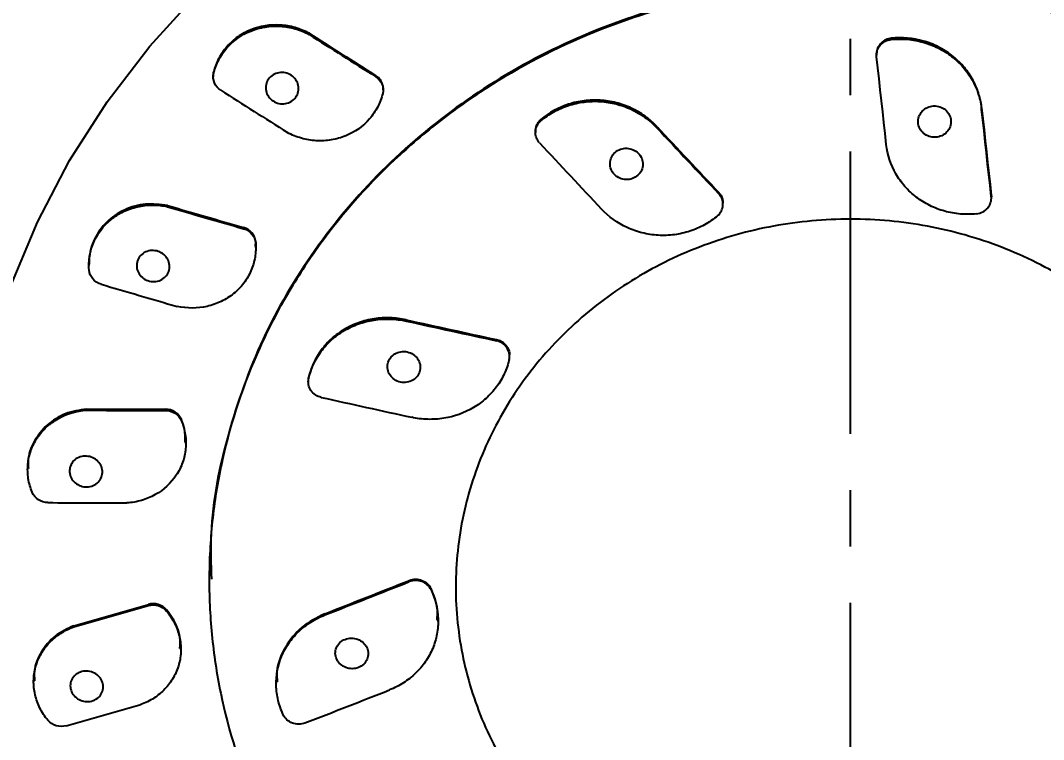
# Model space of a CAD drawing. Header units: millimetres. Extents: x 789 to 1209, y -1278 to -684.
# Drawn here: x 917.86 to 940.89, y -774.51 to -758.32 of the extents above; entities that cross this region are included whole.
import ezdxf

# ---------------------------------------------------------------- set-up
doc = ezdxf.new("R2010")
doc.units = ezdxf.units.MM
doc.header["$LTSCALE"] = 0.1
doc.linetypes.add('CENTERX2', pattern=[101.6, 63.5, -12.7, 12.7, -12.7])
doc.layers.get('0').update_dxf_attribs({"lineweight": 13})
doc.layers.add('CENTER', color=1, linetype='CENTERX2')
doc.layers.add('DIM', color=3, linetype='Continuous', lineweight=9)
doc.styles.get("Standard").update_dxf_attribs({"font": 'arial.ttf'})
doc.dimstyles.new('ISO-25', dxfattribs={"dimtxt": 2.5, "dimasz": 2.5, "dimexe": 1.25, "dimexo": 0.625, "dimtad": 1, "dimlfac": 1.333333, "dimtxsty": 'Standard', "dimcen": 2.5, "dimadec": 0, "dimazin": 0, "dimtfac": 1, "dimtmove": 0, "dimatfit": 3, "dimfxl": 0, "dimarcsym": 0})

# ---------------------------------------------------------------- blocks, each defined once
blk = doc.blocks.new('*D17')
at = {"layer": 'Defpoints', "color": 0}
for p in [(900.052, -721.185), (973.025, -768.853), (900.052, -770.21)]:
    blk.add_point(p, dxfattribs=at)
at = {"layer": 'DIM', "color": 0, "linetype": 'ByBlock', "lineweight": -2}
for p, q in [((900.052, -769.585), (900.052, -719.935)), ((973.025, -768.228), (973.025, -719.935)), ((969.025, -721.185), (904.052, -721.185))]:
    blk.add_line(p, q, dxfattribs=at)
at = {"layer": 'DIM', "color": 0}
for points in [[(904.052, -720.519), (904.052, -721.852), (900.052, -721.185)], [(969.025, -720.519), (969.025, -721.852), (973.025, -721.185)]]:
    blk.add_solid(points, dxfattribs=at)
at = {"layer": 'DIM', "color": 0, "insert": (924.73, -718.518), "char_height": 4, "attachment_point": 5}
blk.add_mtext('97', dxfattribs=at)
blk = doc.blocks.new('*D20')
at = {"layer": 'Defpoints', "color": 0}
for p in [(936.602, -731.925), (975.867, -731.925), (946.715, -906.804)]:
    blk.add_point(p, dxfattribs=at)
at = {"layer": 'DIM', "color": 0, "linetype": 'ByBlock', "lineweight": -2}
for p, q in [((937.227, -731.925), (977.117, -731.925)), ((975.867, -902.804), (975.867, -735.925)), ((947.34, -906.804), (977.117, -906.804))]:
    blk.add_line(p, q, dxfattribs=at)
at = {"layer": 'DIM', "color": 0}
for points in [[(975.2, -735.925), (976.533, -735.925), (975.867, -731.925)], [(975.2, -902.804), (976.533, -902.804), (975.867, -906.804)]]:
    blk.add_solid(points, dxfattribs=at)
at = {"layer": 'DIM', "color": 0, "insert": (973.2, -819.364), "char_height": 4, "attachment_point": 5, "rotation": 90}
blk.add_mtext('228', dxfattribs=at)

msp = doc.modelspace()

# ---------------------------------------------------------------- linework, layer by layer
at = {"color": 7, "linetype": 'Continuous', "lineweight": 25}
for p, q in [((924.358, -758.64), (924.358, -758.613)), ((937.464, -758.751), (937.464, -758.725)), ((937.133, -759.078), (937.133, -759.104)), ((922.21, -759.488), (922.201, -759.566)), ((922.21, -759.514), (922.21, -759.488)), ((922.201, -759.566), (922.201, -759.593)), ((925.855, -759.587), (925.855, -759.56)), ((926.026, -759.888), (926.026, -759.861)), ((939.497, -760.318), (939.497, -760.292)), ((929.575, -760.582), (929.575, -760.556)), ((929.453, -760.815), (929.453, -760.842)), ((932.188, -760.741), (932.188, -760.714)), ((933.58, -762.223), (933.581, -762.197)), ((939.715, -762.288), (939.715, -762.262)), ((939.717, -762.325), (939.717, -762.298)), ((921.173, -762.516), (921.173, -762.49)), ((933.675, -762.46), (933.676, -762.434)), ((922.885, -763.012), (922.885, -762.985)), ((923.155, -763.408), (923.156, -763.304)), ((923.156, -763.331), (923.156, -763.304)), ((923.16, -763.435), (923.16, -763.408)), ((919.402, -763.811), (919.402, -763.838)), ((926.542, -765.09), (926.542, -765.063)), ((928.577, -765.533), (928.577, -765.507)), ((928.87, -765.881), (928.871, -765.854)), ((924.34, -766.432), (924.34, -766.458)), ((924.348, -766.388), (924.348, -766.361)), ((919.353, -767.097), (919.353, -767.07)), ((921.128, -767.102), (921.128, -767.075)), ((921.484, -767.333), (921.484, -767.306)), ((921.586, -767.843), (921.586, -767.816)), ((918.023, -768.409), (918.023, -768.435)), ((922.11, -770.903), (922.11, -770.929)), ((926.615, -770.955), (926.615, -770.928)), ((927.66, -771.052), (927.66, -771.078)), ((927.104, -771.139), (927.104, -771.112)), ((920.741, -771.494), (920.741, -771.467)), ((921.15, -771.617), (921.15, -771.591)), ((924.714, -771.705), (924.714, -771.678)), ((919.061, -771.975), (919.061, -771.949)), ((927.264, -771.852), (927.264, -771.825)), ((921.473, -772.484), (921.473, -772.457)), ((918.158, -773.185), (918.158, -773.211)), ((923.617, -773.215), (923.617, -773.242))]:
    msp.add_line(p, q, dxfattribs=at)
at = {"color": 7, "linetype": 'Continuous', "lineweight": 25, "flags": 128}
for points in [[(928.514, -787.438), (927.031, -786.761), (925.612, -785.972), (924.268, -785.076), (923.008, -784.08), (921.84, -782.99), (920.773, -781.813), (919.814, -780.559), (918.968, -779.234), (918.243, -777.849), (917.643, -776.413), (917.172, -774.935), (916.833, -773.427), (916.628, -771.897), (916.56, -770.356), (916.628, -768.816), (916.833, -767.286), (917.172, -765.777), (917.643, -764.3), (918.243, -762.864), (918.968, -761.479), (919.814, -760.154), (920.773, -758.9), (921.84, -757.723)], [(937.352, -761.117), (937.325, -760.871), (937.298, -760.624), (937.271, -760.377), (937.243, -760.13), (937.216, -759.883), (937.189, -759.636), (937.162, -759.389), (937.135, -759.141)], [(939.497, -760.292), (939.524, -760.538), (939.552, -760.785), (939.579, -761.031), (939.606, -761.278), (939.633, -761.524), (939.66, -761.77), (939.688, -762.016), (939.715, -762.262)], [(939.715, -762.288), (939.688, -762.042), (939.66, -761.796), (939.633, -761.55), (939.606, -761.304), (939.579, -761.058), (939.552, -760.811), (939.524, -760.565), (939.497, -760.318)]]:
    msp.add_lwpolyline(points, dxfattribs=at)
at = {"color": 7, "linetype": 'Continuous', "lineweight": 25}
for centre, radius, start, end in [((1253.051, -240.844), 613.289, 237.591572, 237.757041), ((1258.973, -231.5), 624.374, 237.593645, 237.756175), ((1250.278, -245.087), 610.368, 237.504971, 237.67139), ((1467.821, -258.911), 733.968, 223.132321, 223.291077), ((1468.805, -258.01), 735.32, 223.132687, 223.29115), ((1468.706, -257.958), 737.444, 223.01981, 223.178147), ((1074.184, -237.126), 547.192, 253.76196, 253.94858), ((1074.547, -235.861), 548.534, 253.76321, 253.94937), ((1074.139, -237.242), 549.189, 253.6649, 253.85094), ((1041.928, -240.298), 537.301, 257.5991, 257.82124), ((1042.677, -236.874), 540.832, 257.60013, 257.82082), ((1042.046, -239.696), 540.03, 257.44243, 257.66358), ((921.682, -243.335), 523.741, 269.74524, 269.93944), ((921.676, -243.361), 523.742, 269.74595, 269.94015), ((921.748, -244.391), 524.796, 269.64329, 269.8371), ((726.307, -265.825), 543.372, 291.41625, 291.63172), ((726.627, -266.672), 542.491, 291.41637, 291.63219), ((773.46, -260.45), 531.818, 285.88922, 286.07757), ((774.433, -263.897), 528.262, 285.88928, 286.0789), ((728.043, -269.894), 541.077, 291.26309, 291.47925), ((775.571, -267.353), 526.721, 285.78896, 285.97904)]:
    msp.add_arc(centre, radius, start, end, dxfattribs=at)
at = {"color": 7, "linetype": 'Continuous'}
for points, knots in [([(936.478, -731.925), (935.658, -731.945), (934.81, -731.965), (933.414, -732.047), (932.88, -732.09), (931.827, -732.203), (931.305, -732.271), (929.958, -732.476), (929.14, -732.627), (927.508, -732.98), (926.696, -733.183), (925.089, -733.642), (924.295, -733.898), (921.943, -734.742), (920.416, -735.406), (915.958, -737.706), (913.201, -739.644), (908.78, -743.777), (907.006, -745.87), (904.369, -749.866), (903.389, -751.698), (902.185, -754.564), (901.828, -755.542), (901.22, -757.485), (900.963, -758.453), (900.61, -760.122), (900.491, -760.81), (900.331, -761.908), (900.277, -762.325), (900.149, -763.422), (900.077, -764.138), (900.042, -765.086), (900.038, -765.282), (900.037, -765.613), (900.038, -765.748), (900.045, -766.011), (900.05, -766.146), (900.133, -767.253)], [0, 0, 0, 0, 0.0460635, 0.0460635, 0.0735971, 0.0735971, 0.1011307, 0.1011307, 0.1452193, 0.1452193, 0.1893079, 0.1893079, 0.2333965, 0.2333965, 0.3215737, 0.3215737, 0.5003563, 0.5003563, 0.6483496, 0.6483496, 0.7619869, 0.7619869, 0.8194737, 0.8194737, 0.8746694, 0.8746694, 0.9132682, 0.9132682, 0.9371293, 0.9371293, 0.9764123, 0.9764123, 0.9864562, 0.9864562, 0.9932218, 0.9932218, 0.9996222, 0.9996222, 0.9996222, 0.9996222]), ([(972.945, -767.212), (973.03, -766.152), (973.034, -766.051), (973.04, -765.84), (973.042, -765.728), (973.044, -765.394), (973.041, -765.174), (973.019, -764.523), (972.99, -764.101), (972.92, -763.338), (972.882, -762.996), (972.801, -762.319), (972.757, -761.979), (972.612, -760.953), (972.496, -760.262), (972.209, -758.875), (972.041, -758.188), (971.539, -756.39), (971.169, -755.291), (970.31, -753.127), (969.822, -752.065), (968.735, -749.995), (968.136, -748.987), (966.183, -746.055), (964.67, -744.226), (961.289, -740.892), (959.421, -739.388), (955.09, -736.556), (952.581, -735.293), (948.681, -733.848), (947.38, -733.443), (945.142, -732.877), (944.218, -732.68), (942.502, -732.374), (941.706, -732.256), (940.312, -732.1), (939.715, -732.05), (938.547, -731.982), (937.975, -731.962), (937.141, -731.938), (936.87, -731.931), (936.602, -731.925)], [0.0007474, 0.0007474, 0.0007474, 0.0007474, 0.0056242, 0.0056242, 0.0112484, 0.0112484, 0.0224968, 0.0224968, 0.0449937, 0.0449937, 0.0644598, 0.0644598, 0.083926, 0.083926, 0.1228583, 0.1228583, 0.1617906, 0.1617906, 0.2259615, 0.2259615, 0.2901324, 0.2901324, 0.3543033, 0.3543033, 0.4826451, 0.4826451, 0.6109869, 0.6109869, 0.759405, 0.759405, 0.8312326, 0.8312326, 0.8811323, 0.8811323, 0.9233905, 0.9233905, 0.9541634, 0.9541634, 0.9849363, 0.9849363, 1, 1, 1, 1]), ([(965.772, -790.106), (967.514, -787.92), (968.975, -785.537), (971.392, -780.213), (972.264, -777.242), (973.142, -771.183), (973.144, -768.098), (972.281, -762.037), (971.413, -759.064), (968.876, -753.443), (967.205, -750.796), (963.186, -746.015), (960.837, -743.881), (955.631, -740.27), (952.773, -738.795), (946.75, -736.599), (943.584, -735.879), (937.165, -735.243), (933.909, -735.327), (927.536, -736.292), (924.416, -737.174), (918.529, -739.677), (915.76, -741.299), (910.772, -745.173), (908.55, -747.428), (905.134, -751.987), (903.827, -754.221), (901.77, -758.905), (901.018, -761.357), (900.11, -766.36), (899.954, -768.908), (900.275, -774.531), (900.901, -777.594), (902.999, -783.451), (904.473, -786.241), (906.634, -789.238), (906.965, -789.675), (907.307, -790.105)], [0, 0, 0, 0, 0.054009, 0.054009, 0.114305, 0.114305, 0.174602, 0.174602, 0.234899, 0.234899, 0.295196, 0.295196, 0.355492, 0.355492, 0.415789, 0.415789, 0.476086, 0.476086, 0.536382, 0.536382, 0.596679, 0.596679, 0.656976, 0.656976, 0.717273, 0.717273, 0.767318, 0.767318, 0.817363, 0.817363, 0.867408, 0.867408, 0.928397, 0.928397, 0.989385, 0.989385, 1, 1, 1, 1])]:
    msp.add_open_spline(points, degree=3, knots=knots, dxfattribs=at)
at = {"color": 7, "linetype": 'Continuous', "lineweight": 25}
for points, knots in [([(963.817, -788.548), (965.685, -786.203), (967.204, -783.615), (969.429, -778.151), (970.134, -775.275), (970.678, -769.451), (970.516, -766.505), (969.338, -760.764), (968.321, -757.97), (965.51, -752.747), (963.715, -750.318), (959.484, -746.008), (957.048, -744.129), (951.719, -741.06), (948.826, -739.872), (942.802, -738.278), (939.671, -737.871), (933.41, -737.871), (930.28, -738.277), (924.256, -739.872), (921.363, -741.06), (916.033, -744.128), (913.597, -746.008), (909.366, -750.317), (907.571, -752.746), (904.76, -757.969), (903.743, -760.763), (902.564, -766.504), (902.402, -769.45), (902.946, -775.274), (903.651, -778.15), (905.876, -783.614), (907.394, -786.202), (909.263, -788.547)], [0, 0, 0, 0, 0.0625, 0.0625, 0.125, 0.125, 0.1875, 0.1875, 0.25, 0.25, 0.3125, 0.3125, 0.375, 0.375, 0.4375, 0.4375, 0.5, 0.5, 0.5625, 0.5625, 0.625, 0.625, 0.6875, 0.6875, 0.75, 0.75, 0.8125, 0.8125, 0.875, 0.875, 0.9375, 0.9375, 1, 1, 1, 1]), ([(950.941, -770.901), (950.95, -770.771), (951.014, -769.886), (950.73, -768.244), (950.083, -766.056), (949.007, -764.006), (947.594, -762.149), (945.858, -760.545), (943.864, -759.23), (941.658, -758.252), (939.309, -757.626), (936.88, -757.385), (934.442, -757.52), (932.064, -758.042), (929.811, -758.922), (927.753, -760.149), (925.939, -761.675), (924.433, -763.469), (923.258, -765.469), (922.491, -767.626), (922.112, -769.463), (922.15, -770.561), (922.162, -770.902)], [0, 0, 0, 0, 0.009277, 0.062972, 0.116667, 0.170362, 0.224057, 0.277752, 0.331447, 0.385141, 0.438836, 0.492531, 0.546225, 0.59992, 0.653614, 0.707309, 0.761003, 0.814698, 0.868393, 0.922088, 0.975782, 1, 1, 1, 1]), ([(930.919, -783.326), (930.041, -782.98), (929.214, -782.559), (928.048, -781.82), (927.671, -781.556), (926.943, -780.991), (926.591, -780.689), (925.595, -779.746), (925.005, -779.064), (924.227, -777.962), (923.985, -777.579), (923.543, -776.794), (923.344, -776.394), (922.814, -775.173), (922.547, -774.332), (922.279, -773.028), (922.212, -772.587), (922.127, -771.709), (922.088, -770.832), (922.14, -769.956), (922.214, -769.299), (922.245, -769.08), (922.318, -768.643), (922.361, -768.424), (922.601, -767.339), (922.881, -766.502), (923.43, -765.289), (923.635, -764.892), (924.089, -764.113), (924.337, -763.733), (925.132, -762.641), (925.733, -761.967), (926.742, -761.038), (927.099, -760.741), (927.836, -760.185), (928.217, -759.926), (929.395, -759.203), (930.228, -758.793), (931.551, -758.292), (931.999, -758.146), (932.903, -757.896), (933.36, -757.793), (934.283, -757.628), (934.75, -757.566), (935.692, -757.485), (936.17, -757.467), (937.59, -757.476), (938.525, -757.568), (939.91, -757.834), (940.369, -757.944), (941.279, -758.208), (941.723, -758.36), (943.024, -758.873), (943.85, -759.291), (945.028, -760.035), (945.41, -760.303), (946.136, -760.867), (946.829, -761.462), (947.456, -762.115), (948.05, -762.799), (948.332, -763.158), (949.115, -764.269), (949.553, -765.046), (950.084, -766.265), (950.241, -766.681), (950.443, -767.318), (950.505, -767.533), (950.617, -767.963), (950.668, -768.179), (950.89, -769.26), (950.976, -770.133), (950.967, -771.454), (950.941, -771.899), (950.841, -772.78), (950.769, -773.214), (950.484, -774.503), (950.206, -775.342), (949.651, -776.569), (949.445, -776.968), (948.995, -777.741), (948.75, -778.116), (948.223, -778.842), (947.941, -779.193), (947.336, -779.872), (947.012, -780.2), (946.001, -781.131), (945.27, -781.683), (944.09, -782.408), (943.683, -782.633), (942.84, -783.047), (942.41, -783.233), (941.101, -783.73), (940.2, -783.979), (938.805, -784.23), (938.331, -784.293), (937.389, -784.373), (936.919, -784.392), (935.979, -784.386), (935.509, -784.362), (934.571, -784.271), (934.102, -784.203), (932.703, -783.935), (931.797, -783.673), (930.919, -783.326)], [0, 0, 0, 0, 0.03125, 0.03125, 0.046875, 0.046875, 0.0625, 0.0625, 0.09375, 0.09375, 0.109375, 0.109375, 0.125, 0.125, 0.15625, 0.15625, 0.171875, 0.171875, 0.1875, 0.203125, 0.203125, 0.210937, 0.210937, 0.21875, 0.21875, 0.25, 0.25, 0.265625, 0.265625, 0.28125, 0.28125, 0.3125, 0.3125, 0.328125, 0.328125, 0.34375, 0.34375, 0.375, 0.375, 0.390625, 0.390625, 0.40625, 0.40625, 0.421875, 0.421875, 0.4375, 0.4375, 0.46875, 0.46875, 0.484375, 0.484375, 0.5, 0.5, 0.53125, 0.53125, 0.546875, 0.546875, 0.5625, 0.578125, 0.578125, 0.59375, 0.59375, 0.625, 0.625, 0.640625, 0.640625, 0.648437, 0.648437, 0.65625, 0.65625, 0.6875, 0.6875, 0.703125, 0.703125, 0.71875, 0.71875, 0.75, 0.75, 0.765625, 0.765625, 0.78125, 0.78125, 0.796875, 0.796875, 0.8125, 0.8125, 0.84375, 0.84375, 0.859375, 0.859375, 0.875, 0.875, 0.90625, 0.90625, 0.921875, 0.921875, 0.9375, 0.9375, 0.953125, 0.953125, 0.96875, 0.96875, 1, 1, 1, 1]), ([(924.358, -758.613), (924.258, -758.559), (924.153, -758.516), (923.935, -758.453), (923.821, -758.434), (923.482, -758.413), (923.253, -758.45), (922.942, -758.576), (922.843, -758.63), (922.663, -758.757), (922.581, -758.831), (922.436, -758.997), (922.375, -759.086), (922.274, -759.278), (922.236, -759.381), (922.21, -759.488)], [0, 0, 0, 0, 0.125, 0.125, 0.25, 0.25, 0.5, 0.5, 0.625, 0.625, 0.75, 0.75, 0.875, 0.875, 1, 1, 1, 1]), ([(922.21, -759.514), (922.236, -759.408), (922.274, -759.307), (922.373, -759.115), (922.436, -759.023), (922.651, -758.778), (922.837, -758.646), (923.147, -758.52), (923.257, -758.489), (923.479, -758.453), (923.593, -758.447), (923.821, -758.46), (923.932, -758.479), (924.151, -758.542), (924.258, -758.585), (924.358, -758.64)], [0, 0, 0, 0, 0.125, 0.125, 0.25, 0.25, 0.5, 0.5, 0.625, 0.625, 0.75, 0.75, 0.875, 0.875, 1, 1, 1, 1]), ([(937.135, -759.141), (937.125, -759.048), (937.154, -758.953), (937.276, -758.81), (937.367, -758.761), (937.464, -758.751)], [0, 0, 0, 0, 0.5, 0.5, 1, 1, 1, 1]), ([(937.464, -758.725), (937.423, -758.733), (937.341, -758.749), (937.238, -758.821), (937.165, -758.919), (937.133, -759.01), (937.135, -759.064), (937.135, -759.078)], [0, 0, 0, 0, 0.229305, 0.458868, 0.688739, 0.919074, 1, 1, 1, 1]), ([(939.497, -760.292), (939.484, -760.176), (939.46, -760.063), (939.389, -759.844), (939.341, -759.736), (939.226, -759.533), (939.158, -759.438), (939.004, -759.261), (938.916, -759.179), (938.729, -759.034), (938.628, -758.971), (938.413, -758.863), (938.3, -758.819), (937.954, -758.722), (937.707, -758.7), (937.464, -758.725)], [0, 0, 0, 0, 0.125, 0.125, 0.25, 0.25, 0.375, 0.375, 0.5, 0.5, 0.625, 0.625, 0.75, 0.75, 1, 1, 1, 1]), ([(937.464, -758.751), (937.586, -758.739), (937.706, -758.738), (937.946, -758.759), (938.067, -758.78), (938.299, -758.846), (938.411, -758.889), (938.625, -758.996), (938.728, -759.06), (938.915, -759.205), (939.001, -759.285), (939.157, -759.463), (939.225, -759.559), (939.398, -759.861), (939.472, -760.087), (939.497, -760.318)], [0, 0, 0, 0, 0.125, 0.125, 0.25, 0.25, 0.375, 0.375, 0.5, 0.5, 0.625, 0.625, 0.75, 0.75, 1, 1, 1, 1]), ([(922.371, -759.895), (922.307, -759.854), (922.257, -759.796), (922.2, -759.66), (922.193, -759.584), (922.21, -759.514)], [0, 0, 0, 0, 0.5, 0.5, 1, 1, 1, 1]), ([(923.611, -760.171), (923.521, -760.133), (923.448, -760.061), (923.374, -759.889), (923.373, -759.789), (923.447, -759.62), (923.52, -759.551), (923.701, -759.484), (923.804, -759.487), (923.983, -759.562), (924.057, -759.634), (924.131, -759.805), (924.132, -759.905), (924.057, -760.075), (923.984, -760.144), (923.805, -760.211), (923.701, -760.208), (923.611, -760.171)], [0, 0, 0, 0, 0.125, 0.125, 0.25, 0.25, 0.375, 0.375, 0.5, 0.5, 0.625, 0.625, 0.75, 0.75, 0.875, 0.875, 1, 1, 1, 1]), ([(926.025, -759.861), (926.025, -759.857), (926.03, -759.814), (926.005, -759.731), (925.946, -759.629), (925.884, -759.582), (925.855, -759.56)], [0, 0, 0, 0, 0.033285, 0.369255, 0.70602, 1, 1, 1, 1]), ([(925.855, -759.587), (925.919, -759.627), (925.969, -759.686), (926.027, -759.821), (926.033, -759.897), (926.017, -759.967)], [0, 0, 0, 0, 0.5, 0.5, 1, 1, 1, 1]), ([(926.017, -759.967), (925.991, -760.073), (925.953, -760.174), (925.853, -760.366), (925.791, -760.458), (925.576, -760.705), (925.39, -760.836), (925.08, -760.963), (924.97, -760.994), (924.748, -761.031), (924.634, -761.037), (924.406, -761.024), (924.294, -761.005), (924.076, -760.943), (923.969, -760.9), (923.868, -760.846)], [0, 0, 0, 0, 0.125, 0.125, 0.25, 0.25, 0.5, 0.5, 0.625, 0.625, 0.75, 0.75, 0.875, 0.875, 1, 1, 1, 1]), ([(932.188, -760.714), (932.106, -760.627), (932.017, -760.549), (931.825, -760.41), (931.72, -760.348), (931.501, -760.247), (931.388, -760.206), (931.154, -760.147), (931.032, -760.128), (930.791, -760.113), (930.671, -760.117), (930.43, -760.147), (930.311, -760.174), (929.971, -760.285), (929.757, -760.402), (929.575, -760.556)], [0, 0, 0, 0, 0.125, 0.125, 0.25, 0.25, 0.375, 0.375, 0.5, 0.5, 0.625, 0.625, 0.75, 0.75, 1, 1, 1, 1]), ([(929.575, -760.582), (929.666, -760.506), (929.763, -760.439), (929.97, -760.324), (930.082, -760.275), (930.31, -760.201), (930.427, -760.175), (930.668, -760.144), (930.789, -760.14), (931.03, -760.155), (931.151, -760.173), (931.386, -760.233), (931.5, -760.273), (931.718, -760.374), (931.823, -760.435), (932.017, -760.575), (932.106, -760.654), (932.188, -760.741)], [0, 0, 0, 0, 0.125, 0.125, 0.25, 0.25, 0.375, 0.375, 0.5, 0.5, 0.625, 0.625, 0.75, 0.75, 0.875, 0.875, 1, 1, 1, 1]), ([(938.251, -760.906), (938.335, -760.953), (938.438, -760.966), (938.625, -760.918), (938.708, -760.858), (938.806, -760.699), (938.82, -760.601), (938.771, -760.421), (938.708, -760.342), (938.541, -760.25), (938.438, -760.236), (938.251, -760.283), (938.168, -760.343), (938.069, -760.504), (938.055, -760.602), (938.104, -760.78), (938.166, -760.859), (938.251, -760.906)], [0, 0, 0, 0, 0.125, 0.125, 0.25, 0.25, 0.375, 0.375, 0.5, 0.5, 0.625, 0.625, 0.75, 0.75, 0.875, 0.875, 1, 1, 1, 1]), ([(929.548, -761.08), (929.483, -761.011), (929.448, -760.917), (929.458, -760.733), (929.503, -760.644), (929.575, -760.582)], [0, 0, 0, 0, 0.5, 0.5, 1, 1, 1, 1]), ([(929.575, -760.556), (929.549, -760.584), (929.494, -760.64), (929.455, -760.735), (929.457, -760.795), (929.458, -760.815)], [0, 0, 0, 0, 0.387771, 0.791339, 1, 1, 1, 1]), ([(939.385, -762.677), (939.264, -762.689), (939.143, -762.691), (938.903, -762.671), (938.783, -762.649), (938.55, -762.585), (938.439, -762.542), (938.225, -762.436), (938.122, -762.372), (937.934, -762.228), (937.848, -762.148), (937.693, -761.971), (937.624, -761.875), (937.452, -761.573), (937.378, -761.348), (937.352, -761.117)], [0, 0, 0, 0, 0.125, 0.125, 0.25, 0.25, 0.375, 0.375, 0.5, 0.5, 0.625, 0.625, 0.75, 0.75, 1, 1, 1, 1]), ([(931.422, -761.896), (931.517, -761.917), (931.619, -761.901), (931.782, -761.803), (931.842, -761.722), (931.884, -761.543), (931.867, -761.446), (931.762, -761.288), (931.677, -761.231), (931.488, -761.189), (931.385, -761.205), (931.222, -761.302), (931.162, -761.382), (931.12, -761.563), (931.138, -761.661), (931.242, -761.817), (931.326, -761.875), (931.422, -761.896)], [0, 0, 0, 0, 0.125, 0.125, 0.25, 0.25, 0.375, 0.375, 0.5, 0.5, 0.625, 0.625, 0.75, 0.75, 0.875, 0.875, 1, 1, 1, 1]), ([(933.553, -762.72), (933.625, -762.658), (933.67, -762.57), (933.68, -762.385), (933.645, -762.292), (933.58, -762.223)], [0, 0, 0, 0, 0.5, 0.5, 1, 1, 1, 1]), ([(933.581, -762.197), (933.593, -762.211), (933.631, -762.256), (933.67, -762.338), (933.671, -762.406), (933.671, -762.434)], [0, 0, 0, 0, 0.215683, 0.673599, 1, 1, 1, 1]), ([(939.385, -762.677), (939.483, -762.666), (939.574, -762.618), (939.695, -762.475), (939.725, -762.379), (939.715, -762.288)], [0, 0, 0, 0, 0.5, 0.5, 1, 1, 1, 1]), ([(939.715, -762.262), (939.716, -762.271), (939.718, -762.284), (939.716, -762.296), (939.716, -762.298)], [0, 0, 0, 0, 0.792839, 1, 1, 1, 1]), ([(919.406, -763.942), (919.398, -763.833), (919.403, -763.726), (919.438, -763.515), (919.469, -763.41), (919.597, -763.116), (919.732, -762.939), (919.987, -762.734), (920.082, -762.674), (920.282, -762.579), (920.388, -762.542), (920.608, -762.492), (920.72, -762.48), (920.946, -762.479), (921.061, -762.492), (921.173, -762.516)], [0, 0, 0, 0, 0.125, 0.125, 0.25, 0.25, 0.5, 0.5, 0.625, 0.625, 0.75, 0.75, 0.875, 0.875, 1, 1, 1, 1]), ([(921.173, -762.49), (921.006, -762.469), (920.673, -762.427), (920.188, -762.568), (919.783, -762.843), (919.507, -763.235), (919.403, -763.579), (919.406, -763.773), (919.407, -763.811)], [0, 0, 0, 0, 0.1914328, 0.3829431, 0.57394, 0.7641854, 0.9539457, 1, 1, 1, 1]), ([(933.553, -762.72), (933.462, -762.797), (933.365, -762.864), (933.158, -762.98), (933.046, -763.029), (932.818, -763.104), (932.701, -763.13), (932.461, -763.162), (932.338, -763.166), (932.097, -763.152), (931.978, -763.134), (931.742, -763.075), (931.628, -763.035), (931.301, -762.884), (931.103, -762.741), (930.94, -762.568)], [0, 0, 0, 0, 0.125, 0.125, 0.25, 0.25, 0.375, 0.375, 0.5, 0.5, 0.625, 0.625, 0.75, 0.75, 1, 1, 1, 1]), ([(923.156, -763.304), (923.15, -763.232), (923.121, -763.162), (923.025, -763.049), (922.959, -763.006), (922.885, -762.985)], [0, 0, 0, 0, 0.5, 0.5, 1, 1, 1, 1]), ([(932.732, -778.561), (932.202, -778.327), (931.706, -778.047), (931.01, -777.564), (930.786, -777.393), (930.354, -777.027), (930.146, -776.833), (929.561, -776.228), (929.217, -775.794), (928.77, -775.098), (928.632, -774.857), (928.383, -774.363), (928.272, -774.112), (927.981, -773.348), (927.84, -772.825), (927.713, -772.016), (927.684, -771.743), (927.656, -771.202), (927.657, -770.662), (927.715, -770.124), (927.8, -769.588), (927.858, -769.32), (928.072, -768.527), (928.268, -768.019), (928.64, -767.286), (928.777, -767.047), (929.078, -766.58), (929.242, -766.352), (929.761, -765.701), (930.15, -765.301), (930.797, -764.755), (931.025, -764.581), (931.494, -764.257), (931.735, -764.107), (932.48, -763.692), (933.004, -763.461), (934.108, -763.093), (934.672, -762.963), (935.53, -762.845), (935.819, -762.818), (936.401, -762.792), (936.695, -762.792), (937.568, -762.833), (938.14, -762.913), (938.984, -763.11), (939.263, -763.189), (939.815, -763.374), (940.083, -763.478), (940.869, -763.826), (941.365, -764.103), (942.068, -764.59), (942.295, -764.764), (942.726, -765.129), (943.135, -765.511), (943.502, -765.929), (943.848, -766.364), (944.01, -766.592), (944.461, -767.294), (944.708, -767.783), (945, -768.545), (945.084, -768.805), (945.226, -769.333), (945.283, -769.602), (945.41, -770.406), (945.438, -770.945), (945.395, -771.757), (945.366, -772.03), (945.28, -772.569), (945.223, -772.835), (945.012, -773.62), (944.817, -774.129), (944.441, -774.869), (944.303, -775.11), (944.004, -775.574), (943.682, -776.023), (943.315, -776.44), (942.924, -776.843), (942.715, -777.037), (942.067, -777.584), (941.602, -777.905), (940.608, -778.461), (940.073, -778.697), (938.981, -779.061), (938.42, -779.192), (937.555, -779.312), (937.262, -779.339), (936.68, -779.365), (936.101, -779.365), (935.525, -779.312), (934.951, -779.232), (934.664, -779.179), (933.812, -778.98), (933.262, -778.796), (932.732, -778.561)], [0, 0, 0, 0, 0.03125, 0.03125, 0.046875, 0.046875, 0.0625, 0.0625, 0.09375, 0.09375, 0.109375, 0.109375, 0.125, 0.125, 0.15625, 0.15625, 0.171875, 0.171875, 0.1875, 0.203125, 0.203125, 0.21875, 0.21875, 0.25, 0.25, 0.265625, 0.265625, 0.28125, 0.28125, 0.3125, 0.3125, 0.328125, 0.328125, 0.34375, 0.34375, 0.375, 0.375, 0.40625, 0.40625, 0.421875, 0.421875, 0.4375, 0.4375, 0.46875, 0.46875, 0.484375, 0.484375, 0.5, 0.5, 0.53125, 0.53125, 0.546875, 0.546875, 0.5625, 0.578125, 0.578125, 0.59375, 0.59375, 0.625, 0.625, 0.640625, 0.640625, 0.65625, 0.65625, 0.6875, 0.6875, 0.703125, 0.703125, 0.71875, 0.71875, 0.75, 0.75, 0.765625, 0.765625, 0.78125, 0.796875, 0.796875, 0.8125, 0.8125, 0.84375, 0.84375, 0.875, 0.875, 0.90625, 0.90625, 0.921875, 0.921875, 0.9375, 0.953125, 0.953125, 0.96875, 0.96875, 1, 1, 1, 1]), ([(922.885, -763.012), (922.959, -763.033), (923.024, -763.075), (923.12, -763.188), (923.15, -763.259), (923.156, -763.331)], [0, 0, 0, 0, 0.5, 0.5, 1, 1, 1, 1]), ([(923.156, -763.331), (923.164, -763.439), (923.159, -763.546), (923.124, -763.758), (923.093, -763.863), (923.008, -764.059), (922.953, -764.153), (922.821, -764.326), (922.745, -764.403), (922.574, -764.541), (922.48, -764.601), (922.281, -764.697), (922.174, -764.734), (921.845, -764.809), (921.613, -764.81), (921.389, -764.761)], [0, 0, 0, 0, 0.125, 0.125, 0.25, 0.25, 0.375, 0.375, 0.5, 0.5, 0.625, 0.625, 0.75, 0.75, 1, 1, 1, 1]), ([(920.98, -764.183), (920.888, -764.213), (920.785, -764.207), (920.609, -764.128), (920.537, -764.054), (920.467, -763.882), (920.469, -763.783), (920.548, -763.616), (920.624, -763.551), (920.804, -763.491), (920.908, -763.496), (921.085, -763.575), (921.156, -763.648), (921.227, -763.822), (921.224, -763.921), (921.146, -764.086), (921.071, -764.152), (920.98, -764.183)], [0, 0, 0, 0, 0.125, 0.125, 0.25, 0.25, 0.375, 0.375, 0.5, 0.5, 0.625, 0.625, 0.75, 0.75, 0.875, 0.875, 1, 1, 1, 1]), ([(919.677, -764.262), (919.603, -764.24), (919.538, -764.198), (919.442, -764.084), (919.412, -764.014), (919.406, -763.942)], [0, 0, 0, 0, 0.5, 0.5, 1, 1, 1, 1]), ([(926.542, -765.063), (926.423, -765.037), (926.303, -765.022), (926.062, -765.014), (925.94, -765.022), (925.701, -765.058), (925.586, -765.088), (925.361, -765.167), (925.252, -765.218), (925.049, -765.338), (924.955, -765.407), (924.78, -765.563), (924.702, -765.65), (924.497, -765.926), (924.398, -766.139), (924.348, -766.361)], [0, 0, 0, 0, 0.125, 0.125, 0.25, 0.25, 0.375, 0.375, 0.5, 0.5, 0.625, 0.625, 0.75, 0.75, 1, 1, 1, 1]), ([(924.348, -766.388), (924.398, -766.165), (924.495, -765.955), (924.702, -765.676), (924.78, -765.591), (924.953, -765.435), (925.049, -765.365), (925.252, -765.245), (925.358, -765.195), (925.583, -765.115), (925.701, -765.085), (926.056, -765.03), (926.303, -765.037), (926.542, -765.09)], [0, 0, 0, 0, 0.25, 0.25, 0.375, 0.375, 0.5, 0.5, 0.625, 0.625, 0.75, 0.75, 1, 1, 1, 1]), ([(928.577, -765.507), (928.611, -765.516), (928.684, -765.538), (928.778, -765.611), (928.845, -765.711), (928.873, -765.798), (928.869, -765.846), (928.868, -765.854)], [0, 0, 0, 0, 0.204741, 0.451809, 0.698926, 0.945927, 1, 1, 1, 1]), ([(928.862, -765.952), (928.882, -765.863), (928.863, -765.765), (928.758, -765.611), (928.673, -765.554), (928.577, -765.533)], [0, 0, 0, 0, 0.5, 0.5, 1, 1, 1, 1]), ([(926.414, -766.465), (926.51, -766.486), (926.612, -766.469), (926.774, -766.374), (926.833, -766.293), (926.874, -766.116), (926.855, -766.019), (926.749, -765.863), (926.664, -765.806), (926.475, -765.764), (926.372, -765.78), (926.21, -765.876), (926.15, -765.955), (926.109, -766.135), (926.129, -766.231), (926.234, -766.386), (926.319, -766.443), (926.414, -766.465)], [0, 0, 0, 0, 0.125, 0.125, 0.25, 0.25, 0.375, 0.375, 0.5, 0.5, 0.625, 0.625, 0.75, 0.75, 0.875, 0.875, 1, 1, 1, 1]), ([(928.862, -765.952), (928.837, -766.064), (928.8, -766.172), (928.705, -766.379), (928.646, -766.48), (928.508, -766.666), (928.431, -766.751), (928.257, -766.908), (928.161, -766.979), (927.857, -767.159), (927.627, -767.242), (927.271, -767.298), (927.149, -767.305), (926.907, -767.298), (926.787, -767.283), (926.668, -767.257)], [0, 0, 0, 0, 0.125, 0.125, 0.25, 0.25, 0.375, 0.375, 0.5, 0.5, 0.75, 0.75, 0.875, 0.875, 1, 1, 1, 1]), ([(924.633, -766.808), (924.537, -766.787), (924.452, -766.729), (924.347, -766.574), (924.328, -766.477), (924.348, -766.388)], [0, 0, 0, 0, 0.5, 0.5, 1, 1, 1, 1]), ([(924.348, -766.361), (924.342, -766.384), (924.336, -766.407), (924.34, -766.431), (924.34, -766.432)], [0, 0, 0, 0, 0.962052, 1, 1, 1, 1]), ([(918.125, -768.944), (918.084, -768.844), (918.055, -768.74), (918.022, -768.527), (918.019, -768.42), (918.038, -768.209), (918.062, -768.103), (918.133, -767.903), (918.18, -767.808), (918.3, -767.629), (918.37, -767.547), (918.529, -767.401), (918.619, -767.336), (918.906, -767.176), (919.126, -767.111), (919.353, -767.097)], [0, 0, 0, 0, 0.125, 0.125, 0.25, 0.25, 0.375, 0.375, 0.5, 0.5, 0.625, 0.625, 0.75, 0.75, 1, 1, 1, 1]), ([(919.353, -767.07), (919.189, -767.096), (918.861, -767.148), (918.443, -767.415), (918.155, -767.789), (918.017, -768.143), (918.037, -768.353), (918.042, -768.408)], [0, 0, 0, 0, 0.2304365, 0.4609619, 0.6908762, 0.9198786, 1, 1, 1, 1]), ([(921.484, -767.306), (921.456, -767.239), (921.407, -767.18), (921.28, -767.098), (921.205, -767.075), (921.128, -767.075)], [0, 0, 0, 0, 0.5, 0.5, 1, 1, 1, 1]), ([(921.128, -767.102), (921.205, -767.102), (921.28, -767.124), (921.406, -767.206), (921.456, -767.265), (921.484, -767.333)], [0, 0, 0, 0, 0.5, 0.5, 1, 1, 1, 1]), ([(921.484, -767.333), (921.526, -767.434), (921.555, -767.538), (921.587, -767.75), (921.59, -767.859), (921.57, -768.07), (921.547, -768.175), (921.476, -768.376), (921.429, -768.471), (921.251, -768.739), (921.087, -768.89), (920.798, -769.051), (920.697, -769.094), (920.482, -769.157), (920.37, -769.177), (920.256, -769.184)], [0, 0, 0, 0, 0.125, 0.125, 0.25, 0.25, 0.375, 0.375, 0.5, 0.5, 0.75, 0.75, 0.875, 0.875, 1, 1, 1, 1]), ([(921.567, -767.817), (921.569, -767.715), (921.573, -767.541), (921.51, -767.376), (921.484, -767.306)], [0, 0, 0, 0, 0.581404, 1, 1, 1, 1]), ([(919.183, -768.788), (919.094, -768.747), (919.023, -768.674), (918.955, -768.502), (918.959, -768.404), (919.039, -768.241), (919.114, -768.177), (919.297, -768.119), (919.401, -768.126), (919.576, -768.206), (919.648, -768.28), (919.716, -768.452), (919.713, -768.549), (919.632, -768.714), (919.556, -768.777), (919.375, -768.835), (919.272, -768.829), (919.183, -768.788)], [0, 0, 0, 0, 0.125, 0.125, 0.25, 0.25, 0.375, 0.375, 0.5, 0.5, 0.625, 0.625, 0.75, 0.75, 0.875, 0.875, 1, 1, 1, 1]), ([(918.481, -769.176), (918.404, -769.176), (918.329, -769.153), (918.203, -769.071), (918.153, -769.012), (918.125, -768.944)], [0, 0, 0, 0, 0.5, 0.5, 1, 1, 1, 1]), ([(926.615, -770.928), (926.705, -770.893), (926.808, -770.893), (926.988, -770.961), (927.064, -771.029), (927.104, -771.112)], [0, 0, 0, 0, 0.5, 0.5, 1, 1, 1, 1]), ([(927.104, -771.139), (927.064, -771.056), (926.988, -770.987), (926.808, -770.92), (926.704, -770.92), (926.615, -770.955)], [0, 0, 0, 0, 0.5, 0.5, 1, 1, 1, 1]), ([(927.104, -771.139), (927.202, -771.346), (927.257, -771.573), (927.266, -771.91), (927.257, -772.024), (927.216, -772.246), (927.184, -772.354), (927.098, -772.562), (927.042, -772.663), (926.913, -772.851), (926.839, -772.938), (926.672, -773.098), (926.58, -773.171), (926.383, -773.296), (926.278, -773.35), (926.166, -773.394)], [0, 0, 0, 0, 0.25, 0.25, 0.375, 0.375, 0.5, 0.5, 0.625, 0.625, 0.75, 0.75, 0.875, 0.875, 1, 1, 1, 1]), ([(927.238, -771.825), (927.245, -771.743), (927.267, -771.499), (927.169, -771.267), (927.104, -771.112)], [0, 0, 0, 0, 0.335193, 1, 1, 1, 1]), ([(921.15, -771.591), (921.103, -771.534), (921.037, -771.491), (920.892, -771.447), (920.813, -771.446), (920.741, -771.467)], [0, 0, 0, 0, 0.5, 0.5, 1, 1, 1, 1]), ([(920.741, -771.494), (920.813, -771.473), (920.892, -771.474), (921.037, -771.517), (921.103, -771.56), (921.15, -771.617)], [0, 0, 0, 0, 0.5, 0.5, 1, 1, 1, 1]), ([(921.15, -771.617), (921.221, -771.702), (921.282, -771.794), (921.379, -771.989), (921.415, -772.09), (921.463, -772.298), (921.474, -772.405), (921.47, -772.616), (921.455, -772.722), (921.398, -772.925), (921.358, -773.022), (921.253, -773.207), (921.189, -773.293), (921.041, -773.447), (920.956, -773.518), (920.773, -773.636), (920.675, -773.685), (920.57, -773.723)], [0, 0, 0, 0, 0.125, 0.125, 0.25, 0.25, 0.375, 0.375, 0.5, 0.5, 0.625, 0.625, 0.75, 0.75, 0.875, 0.875, 1, 1, 1, 1]), ([(921.452, -772.457), (921.455, -772.375), (921.465, -772.138), (921.335, -771.837), (921.195, -771.65), (921.15, -771.591)], [0, 0, 0, 0, 0.268132, 0.767302, 1, 1, 1, 1]), ([(923.777, -773.952), (923.728, -773.848), (923.689, -773.741), (923.636, -773.521), (923.621, -773.407), (923.611, -773.071), (923.653, -772.845), (923.783, -772.534), (923.837, -772.434), (923.967, -772.246), (924.041, -772.159), (924.207, -772), (924.3, -771.928), (924.498, -771.802), (924.603, -771.749), (924.714, -771.705)], [0, 0, 0, 0, 0.125, 0.125, 0.25, 0.25, 0.5, 0.5, 0.625, 0.625, 0.75, 0.75, 0.875, 0.875, 1, 1, 1, 1]), ([(924.714, -771.678), (924.534, -771.769), (924.17, -771.952), (923.804, -772.421), (923.616, -772.864), (923.637, -773.136), (923.642, -773.214)], [0, 0, 0, 0, 0.291629, 0.586367, 0.880798, 1, 1, 1, 1]), ([(919.061, -771.949), (918.913, -772.018), (918.618, -772.157), (918.316, -772.527), (918.16, -772.887), (918.174, -773.113), (918.178, -773.185)], [0, 0, 0, 0, 0.2892107, 0.5785428, 0.8670976, 1, 1, 1, 1]), ([(918.48, -774.077), (918.409, -773.992), (918.348, -773.9), (918.251, -773.705), (918.215, -773.605), (918.167, -773.396), (918.156, -773.29), (918.16, -773.08), (918.175, -772.974), (918.232, -772.771), (918.272, -772.674), (918.377, -772.49), (918.442, -772.404), (918.589, -772.25), (918.674, -772.18), (918.857, -772.062), (918.955, -772.013), (919.061, -771.975)], [0, 0, 0, 0, 0.125, 0.125, 0.25, 0.25, 0.375, 0.375, 0.5, 0.5, 0.625, 0.625, 0.75, 0.75, 0.875, 0.875, 1, 1, 1, 1]), ([(925.092, -772.839), (925.169, -772.896), (925.269, -772.923), (925.461, -772.905), (925.552, -772.859), (925.67, -772.72), (925.698, -772.628), (925.674, -772.447), (925.622, -772.362), (925.469, -772.248), (925.369, -772.221), (925.177, -772.239), (925.087, -772.284), (924.967, -772.425), (924.94, -772.517), (924.964, -772.696), (925.015, -772.782), (925.092, -772.839)], [0, 0, 0, 0, 0.125, 0.125, 0.25, 0.25, 0.375, 0.375, 0.5, 0.5, 0.625, 0.625, 0.75, 0.75, 0.875, 0.875, 1, 1, 1, 1]), ([(919.213, -773.625), (919.122, -773.588), (919.049, -773.517), (918.975, -773.349), (918.974, -773.252), (919.048, -773.089), (919.121, -773.023), (919.301, -772.959), (919.405, -772.962), (919.583, -773.036), (919.657, -773.107), (919.732, -773.275), (919.733, -773.371), (919.658, -773.537), (919.585, -773.602), (919.407, -773.665), (919.303, -773.663), (919.213, -773.625)], [0, 0, 0, 0, 0.125, 0.125, 0.25, 0.25, 0.375, 0.375, 0.5, 0.5, 0.625, 0.625, 0.75, 0.75, 0.875, 0.875, 1, 1, 1, 1]), ([(924.265, -774.138), (924.176, -774.172), (924.072, -774.172), (923.892, -774.104), (923.816, -774.035), (923.777, -773.952)], [0, 0, 0, 0, 0.5, 0.5, 1, 1, 1, 1]), ([(918.889, -774.201), (918.817, -774.222), (918.739, -774.221), (918.593, -774.177), (918.528, -774.134), (918.48, -774.077)], [0, 0, 0, 0, 0.5, 0.5, 1, 1, 1, 1])]:
    msp.add_open_spline(points, degree=3, knots=knots, dxfattribs=at)
at = {"layer": 'CENTER'}
msp.add_line((936.54, -710.475), (936.54, -1132.732), dxfattribs=at)

# ---------------------------------------------------------------- dimensions: what is measured, and where the dimension line sits
at = {"layer": 'DIM'}
dim = msp.add_linear_dim(base=(900.052, -721.185), p1=(973.025, -768.853), p2=(900.052, -770.21), text='97', dimstyle='ISO-25', override={"dimtxt": 4, "dimasz": 4, "dimdec": 1, "dimlfac": 1.333333, "dimtdec": 1, "dimfxl": 1.25, "dimarcsym": 1}, dxfattribs=at)
dim.commit()
dim.dimension.update_dxf_attribs({"geometry": '*D17', "text_midpoint": (924.73, -721.185), "dimtype": 160})
dim = msp.add_linear_dim(base=(975.867, -731.925), p1=(946.715, -906.804), p2=(936.602, -731.925), angle=90, text='228', dimstyle='ISO-25', override={"dimtxt": 4, "dimasz": 4, "dimdec": 1, "dimlfac": 1.333333, "dimtdec": 1, "dimfxl": 1.25, "dimarcsym": 1}, dxfattribs=at)
dim.commit()
dim.dimension.update_dxf_attribs({"geometry": '*D20', "text_midpoint": (975.867, -819.364), "dimtype": 160})

doc.saveas('drawing.dxf')
